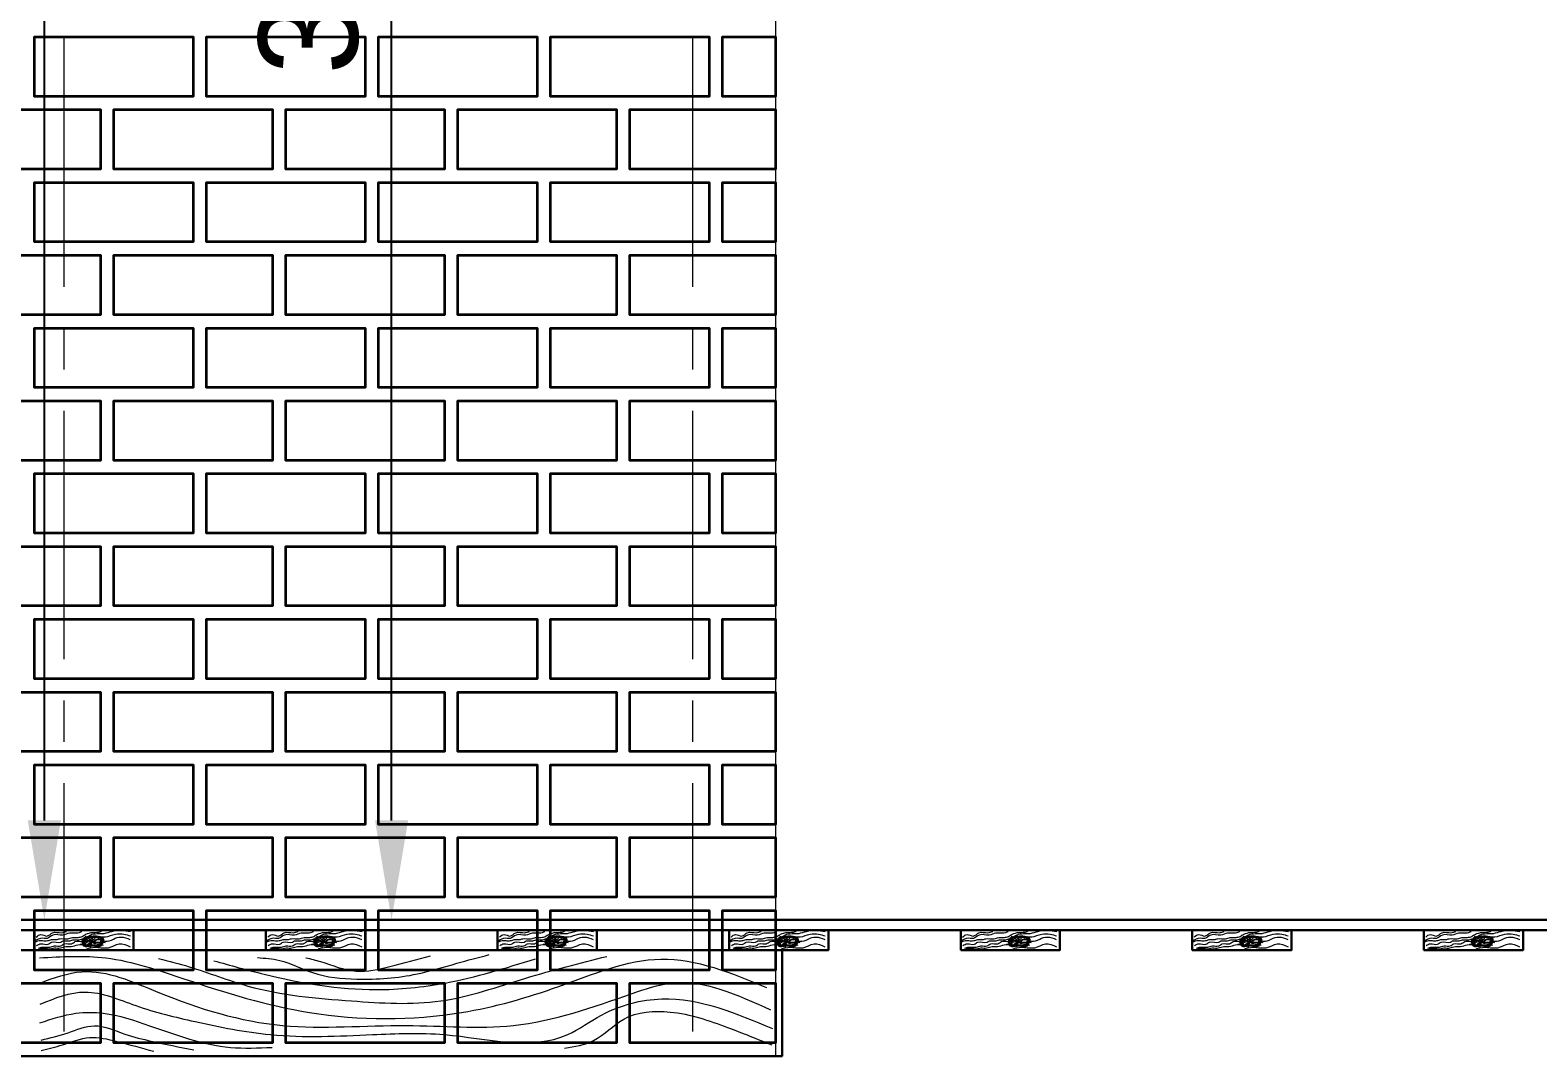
# Model space of a CAD drawing. Header units: millimetres. Extents: x 306212 to 393045, y -154783 to -111932.
# Drawn here: x 376877 to 379156, y -147356 to -145807 of the extents above; entities that cross this region are included whole.
import ezdxf

# ---------------------------------------------------------------- set-up
doc = ezdxf.new("R2010")
doc.units = ezdxf.units.MM
doc.linetypes.add('CENTER2', pattern=[1.125, 0.75, -0.125, 0.125, -0.125])
doc.layers.add('ahsap', color=222, linetype='Continuous', lineweight=13)
doc.layers.add('AKS', color=252, linetype='CENTER2')
doc.dimstyles.new('ISO-25', dxfattribs={"dimtxt": 100, "dimasz": 2.5, "dimexe": 1.25, "dimexo": 0.625, "dimtad": 1, "dimdec": 0, "dimtxsty": 'Standard', "dimcen": 2.5, "dimadec": 0, "dimazin": 0, "dimtfac": 1, "dimtdec": 0, "dimtmove": 0, "dimatfit": 3, "dimfxl": 0, "dimarcsym": 0})

# ---------------------------------------------------------------- blocks, each defined once
blk = doc.blocks.new('*D762')
at = {"layer": 'ahsap', "color": 0, "lineweight": -2}
for p, q in [((376093.2, -144221.4), (376898.7, -144221.4)), ((376898.4, -144371.4), (376898.4, -147001.4)), ((376093.2, -147151.4), (376898.7, -147151.4))]:
    blk.add_line(p, q, dxfattribs=at)
at = {"layer": 'ahsap', "color": 0}
for points in [[(376873.4, -144371.4), (376923.4, -144371.4), (376898.4, -144221.4)], [(376873.4, -147001.4), (376923.4, -147001.4), (376898.4, -147151.4)]]:
    blk.add_solid(points, dxfattribs=at)
at = {"layer": 'DEFPOINTS', "color": 0}
for p in [(376092.6, -144221.4), (376092.6, -147151.4), (376898.4, -147151.4)]:
    blk.add_point(p, dxfattribs=at)
at = {"layer": 'ahsap', "color": 0, "insert": (376773.4, -145686.4), "char_height": 150, "attachment_point": 5, "rotation": 90}
blk.add_mtext('2930', dxfattribs=at)
blk = doc.blocks.new('*D756')
at = {"layer": 'ahsap', "color": 0, "lineweight": -2}
for p, q in [((377422.6, -144151.4), (377423, -144151.4)), ((377423.2, -147001.4), (377423.2, -144301.4)), ((377422.6, -147151.4), (377423, -147151.4))]:
    blk.add_line(p, q, dxfattribs=at)
at = {"layer": 'ahsap', "color": 0}
for points in [[(377398.2, -144301.4), (377448.2, -144301.4), (377423.2, -144151.4)], [(377398.2, -147001.4), (377448.2, -147001.4), (377423.2, -147151.4)]]:
    blk.add_solid(points, dxfattribs=at)
at = {"layer": 'DEFPOINTS', "color": 0}
for p in [(377423.2, -144151.4), (377423.2, -144151.4), (377423.2, -147151.4)]:
    blk.add_point(p, dxfattribs=at)
at = {"layer": 'ahsap', "color": 0, "insert": (377298.2, -145651.4), "char_height": 150, "attachment_point": 5, "rotation": 90}
blk.add_mtext('3000', dxfattribs=at)

msp = doc.modelspace()

# ---------------------------------------------------------------- linework, layer by layer
at = {"layer": 'ahsap'}
msp.add_line((378003.4, -140959.9), (378003.4, -147357.4), dxfattribs=at)
at = {"layer": 'ahsap', "color": 26, "lineweight": 35}
for points in [[(377083.4, -145907.4), (376883.4, -145907.4), (376883.4, -145817.4), (377123.4, -145817.4), (377123.4, -145907.4), (377083.4, -145907.4)], [(377343.4, -145907.4), (377143.4, -145907.4), (377143.4, -145817.4), (377383.4, -145817.4), (377383.4, -145907.4), (377343.4, -145907.4)], [(377603.4, -145907.4), (377403.4, -145907.4), (377403.4, -145817.4), (377643.4, -145817.4), (377643.4, -145907.4), (377603.4, -145907.4)], [(377863.4, -145907.4), (377663.4, -145907.4), (377663.4, -145817.4), (377903.4, -145817.4), (377903.4, -145907.4), (377863.4, -145907.4)], [(378003.4, -145907.4), (377923.4, -145907.4), (377923.4, -145817.4), (378003.4, -145817.4), (378003.4, -145907.4), (378003.4, -145907.4)], [(376943.4, -146017.4), (376743.4, -146017.4), (376743.4, -145927.4), (376983.4, -145927.4), (376983.4, -146017.4), (376943.4, -146017.4)], [(377203.4, -146017.4), (377003.4, -146017.4), (377003.4, -145927.4), (377243.4, -145927.4), (377243.4, -146017.4), (377203.4, -146017.4)], [(377463.4, -146017.4), (377263.4, -146017.4), (377263.4, -145927.4), (377503.4, -145927.4), (377503.4, -146017.4), (377463.4, -146017.4)], [(377723.4, -146017.4), (377523.4, -146017.4), (377523.4, -145927.4), (377763.4, -145927.4), (377763.4, -146017.4), (377723.4, -146017.4)], [(378003.4, -146017.4), (377783.4, -146017.4), (377783.4, -145927.4), (378003.4, -145927.4), (378003.4, -146017.4), (378003.4, -146017.4)], [(377083.4, -146127.4), (376883.4, -146127.4), (376883.4, -146037.4), (377123.4, -146037.4), (377123.4, -146127.4), (377083.4, -146127.4)], [(377343.4, -146127.4), (377143.4, -146127.4), (377143.4, -146037.4), (377383.4, -146037.4), (377383.4, -146127.4), (377343.4, -146127.4)], [(377603.4, -146127.4), (377403.4, -146127.4), (377403.4, -146037.4), (377643.4, -146037.4), (377643.4, -146127.4), (377603.4, -146127.4)], [(377863.4, -146127.4), (377663.4, -146127.4), (377663.4, -146037.4), (377903.4, -146037.4), (377903.4, -146127.4), (377863.4, -146127.4)], [(378003.4, -146127.4), (377923.4, -146127.4), (377923.4, -146037.4), (378003.4, -146037.4), (378003.4, -146127.4), (378003.4, -146127.4)], [(376943.4, -146237.4), (376743.4, -146237.4), (376743.4, -146147.4), (376983.4, -146147.4), (376983.4, -146237.4), (376943.4, -146237.4)], [(377203.4, -146237.4), (377003.4, -146237.4), (377003.4, -146147.4), (377243.4, -146147.4), (377243.4, -146237.4), (377203.4, -146237.4)], [(377463.4, -146237.4), (377263.4, -146237.4), (377263.4, -146147.4), (377503.4, -146147.4), (377503.4, -146237.4), (377463.4, -146237.4)], [(377723.4, -146237.4), (377523.4, -146237.4), (377523.4, -146147.4), (377763.4, -146147.4), (377763.4, -146237.4), (377723.4, -146237.4)], [(378003.4, -146237.4), (377783.4, -146237.4), (377783.4, -146147.4), (378003.4, -146147.4), (378003.4, -146237.4), (378003.4, -146237.4)], [(377083.4, -146347.4), (376883.4, -146347.4), (376883.4, -146257.4), (377123.4, -146257.4), (377123.4, -146347.4), (377083.4, -146347.4)], [(377343.4, -146347.4), (377143.4, -146347.4), (377143.4, -146257.4), (377383.4, -146257.4), (377383.4, -146347.4), (377343.4, -146347.4)], [(377603.4, -146347.4), (377403.4, -146347.4), (377403.4, -146257.4), (377643.4, -146257.4), (377643.4, -146347.4), (377603.4, -146347.4)], [(377863.4, -146347.4), (377663.4, -146347.4), (377663.4, -146257.4), (377903.4, -146257.4), (377903.4, -146347.4), (377863.4, -146347.4)], [(378003.4, -146347.4), (377923.4, -146347.4), (377923.4, -146257.4), (378003.4, -146257.4), (378003.4, -146347.4), (378003.4, -146347.4)], [(376943.4, -146457.4), (376743.4, -146457.4), (376743.4, -146367.4), (376983.4, -146367.4), (376983.4, -146457.4), (376943.4, -146457.4)], [(377203.4, -146457.4), (377003.4, -146457.4), (377003.4, -146367.4), (377243.4, -146367.4), (377243.4, -146457.4), (377203.4, -146457.4)], [(377463.4, -146457.4), (377263.4, -146457.4), (377263.4, -146367.4), (377503.4, -146367.4), (377503.4, -146457.4), (377463.4, -146457.4)], [(377723.4, -146457.4), (377523.4, -146457.4), (377523.4, -146367.4), (377763.4, -146367.4), (377763.4, -146457.4), (377723.4, -146457.4)], [(378003.4, -146457.4), (377783.4, -146457.4), (377783.4, -146367.4), (378003.4, -146367.4), (378003.4, -146457.4), (378003.4, -146457.4)], [(377083.4, -146567.4), (376883.4, -146567.4), (376883.4, -146477.4), (377123.4, -146477.4), (377123.4, -146567.4), (377083.4, -146567.4)], [(377343.4, -146567.4), (377143.4, -146567.4), (377143.4, -146477.4), (377383.4, -146477.4), (377383.4, -146567.4), (377343.4, -146567.4)], [(377603.4, -146567.4), (377403.4, -146567.4), (377403.4, -146477.4), (377643.4, -146477.4), (377643.4, -146567.4), (377603.4, -146567.4)], [(377863.4, -146567.4), (377663.4, -146567.4), (377663.4, -146477.4), (377903.4, -146477.4), (377903.4, -146567.4), (377863.4, -146567.4)], [(378003.4, -146567.4), (377923.4, -146567.4), (377923.4, -146477.4), (378003.4, -146477.4), (378003.4, -146567.4), (378003.4, -146567.4)], [(376943.4, -146677.4), (376743.4, -146677.4), (376743.4, -146587.4), (376983.4, -146587.4), (376983.4, -146677.4), (376943.4, -146677.4)], [(377203.4, -146677.4), (377003.4, -146677.4), (377003.4, -146587.4), (377243.4, -146587.4), (377243.4, -146677.4), (377203.4, -146677.4)], [(377463.4, -146677.4), (377263.4, -146677.4), (377263.4, -146587.4), (377503.4, -146587.4), (377503.4, -146677.4), (377463.4, -146677.4)], [(377723.4, -146677.4), (377523.4, -146677.4), (377523.4, -146587.4), (377763.4, -146587.4), (377763.4, -146677.4), (377723.4, -146677.4)], [(378003.4, -146677.4), (377783.4, -146677.4), (377783.4, -146587.4), (378003.4, -146587.4), (378003.4, -146677.4), (378003.4, -146677.4)], [(377083.4, -146787.4), (376883.4, -146787.4), (376883.4, -146697.4), (377123.4, -146697.4), (377123.4, -146787.4), (377083.4, -146787.4)], [(377343.4, -146787.4), (377143.4, -146787.4), (377143.4, -146697.4), (377383.4, -146697.4), (377383.4, -146787.4), (377343.4, -146787.4)], [(377603.4, -146787.4), (377403.4, -146787.4), (377403.4, -146697.4), (377643.4, -146697.4), (377643.4, -146787.4), (377603.4, -146787.4)], [(377863.4, -146787.4), (377663.4, -146787.4), (377663.4, -146697.4), (377903.4, -146697.4), (377903.4, -146787.4), (377863.4, -146787.4)], [(378003.4, -146787.4), (377923.4, -146787.4), (377923.4, -146697.4), (378003.4, -146697.4), (378003.4, -146787.4), (378003.4, -146787.4)], [(376943.4, -146897.4), (376743.4, -146897.4), (376743.4, -146807.4), (376983.4, -146807.4), (376983.4, -146897.4), (376943.4, -146897.4)], [(377203.4, -146897.4), (377003.4, -146897.4), (377003.4, -146807.4), (377243.4, -146807.4), (377243.4, -146897.4), (377203.4, -146897.4)], [(377463.4, -146897.4), (377263.4, -146897.4), (377263.4, -146807.4), (377503.4, -146807.4), (377503.4, -146897.4), (377463.4, -146897.4)], [(377723.4, -146897.4), (377523.4, -146897.4), (377523.4, -146807.4), (377763.4, -146807.4), (377763.4, -146897.4), (377723.4, -146897.4)], [(378003.4, -146897.4), (377783.4, -146897.4), (377783.4, -146807.4), (378003.4, -146807.4), (378003.4, -146897.4), (378003.4, -146897.4)], [(377083.4, -147007.4), (376883.4, -147007.4), (376883.4, -146917.4), (377123.4, -146917.4), (377123.4, -147007.4), (377083.4, -147007.4)], [(377343.4, -147007.4), (377143.4, -147007.4), (377143.4, -146917.4), (377383.4, -146917.4), (377383.4, -147007.4), (377343.4, -147007.4)], [(377603.4, -147007.4), (377403.4, -147007.4), (377403.4, -146917.4), (377643.4, -146917.4), (377643.4, -147007.4), (377603.4, -147007.4)], [(377863.4, -147007.4), (377663.4, -147007.4), (377663.4, -146917.4), (377903.4, -146917.4), (377903.4, -147007.4), (377863.4, -147007.4)], [(378003.4, -147007.4), (377923.4, -147007.4), (377923.4, -146917.4), (378003.4, -146917.4), (378003.4, -147007.4), (378003.4, -147007.4)], [(376943.4, -147117.4), (376743.4, -147117.4), (376743.4, -147027.4), (376983.4, -147027.4), (376983.4, -147117.4), (376943.4, -147117.4)], [(377203.4, -147117.4), (377003.4, -147117.4), (377003.4, -147027.4), (377243.4, -147027.4), (377243.4, -147117.4), (377203.4, -147117.4)], [(377463.4, -147117.4), (377263.4, -147117.4), (377263.4, -147027.4), (377503.4, -147027.4), (377503.4, -147117.4), (377463.4, -147117.4)], [(377723.4, -147117.4), (377523.4, -147117.4), (377523.4, -147027.4), (377763.4, -147027.4), (377763.4, -147117.4), (377723.4, -147117.4)], [(378003.4, -147117.4), (377783.4, -147117.4), (377783.4, -147027.4), (378003.4, -147027.4), (378003.4, -147117.4), (378003.4, -147117.4)], [(377083.4, -147227.4), (376883.4, -147227.4), (376883.4, -147137.4), (377123.4, -147137.4), (377123.4, -147227.4), (377083.4, -147227.4)], [(377343.4, -147227.4), (377143.4, -147227.4), (377143.4, -147137.4), (377383.4, -147137.4), (377383.4, -147227.4), (377343.4, -147227.4)], [(377603.4, -147227.4), (377403.4, -147227.4), (377403.4, -147137.4), (377643.4, -147137.4), (377643.4, -147227.4), (377603.4, -147227.4)], [(377863.4, -147227.4), (377663.4, -147227.4), (377663.4, -147137.4), (377903.4, -147137.4), (377903.4, -147227.4), (377863.4, -147227.4)], [(378003.4, -147227.4), (377923.4, -147227.4), (377923.4, -147137.4), (378003.4, -147137.4), (378003.4, -147227.4), (378003.4, -147227.4)], [(376943.4, -147337.4), (376743.4, -147337.4), (376743.4, -147247.4), (376983.4, -147247.4), (376983.4, -147337.4), (376943.4, -147337.4)], [(377203.4, -147337.4), (377003.4, -147337.4), (377003.4, -147247.4), (377243.4, -147247.4), (377243.4, -147337.4), (377203.4, -147337.4)], [(377463.4, -147337.4), (377263.4, -147337.4), (377263.4, -147247.4), (377503.4, -147247.4), (377503.4, -147337.4), (377463.4, -147337.4)], [(377723.4, -147337.4), (377523.4, -147337.4), (377523.4, -147247.4), (377763.4, -147247.4), (377763.4, -147337.4), (377723.4, -147337.4)], [(378003.4, -147337.4), (377783.4, -147337.4), (377783.4, -147247.4), (378003.4, -147247.4), (378003.4, -147337.4), (378003.4, -147337.4)]]:
    msp.add_lwpolyline(points, dxfattribs=at)
at = {"layer": 'ahsap', "color": 46, "lineweight": 30}
for points in [[(385973.4, -147167.4), (385973.4, -147151.4), (374783.4, -147151.4), (374783.4, -147167.4), (374783.4, -147167.4), (385973.4, -147167.4)], [(376883.4, -147197.4), (376883.4, -147167.4), (377033.4, -147167.4), (377033.4, -147197.4), (376883.4, -147197.4)], [(377233.4, -147197.4), (377233.4, -147167.4), (377383.4, -147167.4), (377383.4, -147197.4), (377233.4, -147197.4)], [(377583.4, -147197.4), (377583.4, -147167.4), (377733.4, -147167.4), (377733.4, -147197.4), (377583.4, -147197.4)], [(377933.4, -147197.4), (377933.4, -147167.4), (378083.4, -147167.4), (378083.4, -147197.4), (377933.4, -147197.4)], [(378283.4, -147197.4), (378283.4, -147167.4), (378433.4, -147167.4), (378433.4, -147197.4), (378283.4, -147197.4)], [(378633.4, -147197.4), (378633.4, -147167.4), (378783.4, -147167.4), (378783.4, -147197.4), (378633.4, -147197.4)], [(378983.4, -147197.4), (378983.4, -147167.4), (379133.4, -147167.4), (379133.4, -147197.4), (378983.4, -147197.4)], [(374828.4, -147357.4), (374783.4, -147357.4), (374783.4, -147197.4), (377978.4, -147197.4), (378013.4, -147197.4), (378013.4, -147357.4), (377978.4, -147357.4), (374828.4, -147357.4)]]:
    msp.add_lwpolyline(points, dxfattribs=at)
at = {"layer": 'ahsap', "color": 62}
for points, knots in [([(376955.1, -147169.7), (376952.3, -147170.7), (376946.3, -147172.9), (376936.2, -147170.6), (376925.2, -147176.8), (376912.3, -147171.2), (376902.7, -147182.2), (376893.6, -147177), (376879.4, -147186.9), (376890.5, -147182.4), (376896.3, -147183.1), (376903, -147183.7), (376909.5, -147180.5), (376916, -147182.2), (376923.8, -147178.8), (376932.3, -147181.7), (376941.2, -147177.2), (376948.9, -147179), (376953.7, -147177.3), (376955.7, -147176.6), (376955.7, -147176.6), (376957.5, -147175.5), (376962.4, -147172.4), (376971.9, -147169.8), (376980.7, -147171), (376984.7, -147168.6), (376985.2, -147168.3)], [0, 0, 0, 0, 8.649495, 18.9481, 29.448578, 44.354251, 54.58503, 64.733867, 74.635228, 81.578894, 86.898862, 94.204333, 100.43687, 108.145888, 112.919729, 125.131968, 132.542597, 141.202226, 147.62514, 147.62514, 147.62514, 147.62514, 153.962632, 164.796896, 176.812519, 178.597775, 178.597775, 178.597775, 178.597775]), ([(376886.8, -147190.3), (376888.9, -147189.1), (376894.3, -147186.1), (376903.1, -147190.8), (376911.2, -147182.2), (376920.8, -147188.3), (376927.9, -147181.9), (376934.8, -147184.8), (376942.2, -147180.7), (376949.5, -147182.6), (376954.1, -147181), (376955.9, -147180.3), (376955.9, -147180.3), (376957.4, -147180), (376962, -147179), (376971.1, -147170.7), (376986.4, -147174), (377005.4, -147166.3), (377019, -147167.9), (377028.6, -147169)], [0, 0, 0, 0, 6.916449, 17.76382, 23.855728, 37.93912, 41.696469, 50.242965, 56.925375, 65.54134, 71.315329, 71.315329, 71.315329, 71.315329, 75.797404, 85.380944, 106.040347, 117.599403, 146.02527, 146.02527, 146.02527, 146.02527]), ([(377305.1, -147169.7), (377302.3, -147170.7), (377296.3, -147172.9), (377286.2, -147170.6), (377275.2, -147176.8), (377262.3, -147171.2), (377252.7, -147182.2), (377243.6, -147177), (377229.4, -147186.9), (377240.5, -147182.4), (377246.3, -147183.1), (377253, -147183.7), (377259.5, -147180.5), (377266, -147182.2), (377273.8, -147178.8), (377282.3, -147181.7), (377291.2, -147177.2), (377298.9, -147179), (377303.7, -147177.3), (377305.7, -147176.6), (377305.7, -147176.6), (377307.5, -147175.5), (377312.4, -147172.4), (377321.9, -147169.8), (377330.7, -147171), (377334.7, -147168.6), (377335.2, -147168.3)], [0, 0, 0, 0, 8.649495, 18.9481, 29.448578, 44.354251, 54.58503, 64.733867, 74.635228, 81.578894, 86.898862, 94.204333, 100.43687, 108.145888, 112.919729, 125.131968, 132.542597, 141.202226, 147.62514, 147.62514, 147.62514, 147.62514, 153.962632, 164.796896, 176.812519, 178.597775, 178.597775, 178.597775, 178.597775]), ([(377236.8, -147190.3), (377238.9, -147189.1), (377244.3, -147186.1), (377253.1, -147190.8), (377261.2, -147182.2), (377270.8, -147188.3), (377277.9, -147181.9), (377284.8, -147184.8), (377292.2, -147180.7), (377299.5, -147182.6), (377304.1, -147181), (377305.9, -147180.3), (377305.9, -147180.3), (377307.4, -147180), (377312, -147179), (377321.1, -147170.7), (377336.4, -147174), (377355.4, -147166.3), (377369, -147167.9), (377378.6, -147169)], [0, 0, 0, 0, 6.916449, 17.76382, 23.855728, 37.93912, 41.696469, 50.242965, 56.925375, 65.54134, 71.315329, 71.315329, 71.315329, 71.315329, 75.797404, 85.380944, 106.040347, 117.599403, 146.02527, 146.02527, 146.02527, 146.02527]), ([(377655.1, -147169.7), (377652.3, -147170.7), (377646.3, -147172.9), (377636.2, -147170.6), (377625.2, -147176.8), (377612.3, -147171.2), (377602.7, -147182.2), (377593.6, -147177), (377579.4, -147186.9), (377590.5, -147182.4), (377596.3, -147183.1), (377603, -147183.7), (377609.5, -147180.5), (377616, -147182.2), (377623.8, -147178.8), (377632.3, -147181.7), (377641.2, -147177.2), (377648.9, -147179), (377653.7, -147177.3), (377655.7, -147176.6), (377655.7, -147176.6), (377657.5, -147175.5), (377662.4, -147172.4), (377671.9, -147169.8), (377680.7, -147171), (377684.7, -147168.6), (377685.2, -147168.3)], [0, 0, 0, 0, 8.649495, 18.9481, 29.448578, 44.354251, 54.58503, 64.733867, 74.635228, 81.578894, 86.898862, 94.204333, 100.43687, 108.145888, 112.919729, 125.131968, 132.542597, 141.202226, 147.62514, 147.62514, 147.62514, 147.62514, 153.962632, 164.796896, 176.812519, 178.597775, 178.597775, 178.597775, 178.597775]), ([(377586.8, -147190.3), (377588.9, -147189.1), (377594.3, -147186.1), (377603.1, -147190.8), (377611.2, -147182.2), (377620.8, -147188.3), (377627.9, -147181.9), (377634.8, -147184.8), (377642.2, -147180.7), (377649.5, -147182.6), (377654.1, -147181), (377655.9, -147180.3), (377655.9, -147180.3), (377657.4, -147180), (377662, -147179), (377671.1, -147170.7), (377686.4, -147174), (377705.4, -147166.3), (377719, -147167.9), (377728.6, -147169)], [0, 0, 0, 0, 6.916449, 17.76382, 23.855728, 37.93912, 41.696469, 50.242965, 56.925375, 65.54134, 71.315329, 71.315329, 71.315329, 71.315329, 75.797404, 85.380944, 106.040347, 117.599403, 146.02527, 146.02527, 146.02527, 146.02527]), ([(378005.1, -147169.7), (378002.3, -147170.7), (377996.3, -147172.9), (377986.2, -147170.6), (377975.2, -147176.8), (377962.3, -147171.2), (377952.7, -147182.2), (377943.6, -147177), (377929.4, -147186.9), (377940.5, -147182.4), (377946.3, -147183.1), (377953, -147183.7), (377959.5, -147180.5), (377966, -147182.2), (377973.8, -147178.8), (377982.3, -147181.7), (377991.2, -147177.2), (377998.9, -147179), (378003.7, -147177.3), (378005.7, -147176.6), (378005.7, -147176.6), (378007.5, -147175.5), (378012.4, -147172.4), (378021.9, -147169.8), (378030.7, -147171), (378034.7, -147168.6), (378035.2, -147168.3)], [0, 0, 0, 0, 8.649495, 18.9481, 29.448578, 44.354251, 54.58503, 64.733867, 74.635228, 81.578894, 86.898862, 94.204333, 100.43687, 108.145888, 112.919729, 125.131968, 132.542597, 141.202226, 147.62514, 147.62514, 147.62514, 147.62514, 153.962632, 164.796896, 176.812519, 178.597775, 178.597775, 178.597775, 178.597775]), ([(377936.8, -147190.3), (377938.9, -147189.1), (377944.3, -147186.1), (377953.1, -147190.8), (377961.2, -147182.2), (377970.8, -147188.3), (377977.9, -147181.9), (377984.8, -147184.8), (377992.2, -147180.7), (377999.5, -147182.6), (378004.1, -147181), (378005.9, -147180.3), (378005.9, -147180.3), (378007.4, -147180), (378012, -147179), (378021.1, -147170.7), (378036.4, -147174), (378055.4, -147166.3), (378069, -147167.9), (378078.6, -147169)], [0, 0, 0, 0, 6.916449, 17.76382, 23.855728, 37.93912, 41.696469, 50.242965, 56.925375, 65.54134, 71.315329, 71.315329, 71.315329, 71.315329, 75.797404, 85.380944, 106.040347, 117.599403, 146.02527, 146.02527, 146.02527, 146.02527]), ([(378355.1, -147169.7), (378352.3, -147170.7), (378346.3, -147172.9), (378336.2, -147170.6), (378325.2, -147176.8), (378312.3, -147171.2), (378302.7, -147182.2), (378293.6, -147177), (378279.4, -147186.9), (378290.5, -147182.4), (378296.3, -147183.1), (378303, -147183.7), (378309.5, -147180.5), (378316, -147182.2), (378323.8, -147178.8), (378332.3, -147181.7), (378341.2, -147177.2), (378348.9, -147179), (378353.7, -147177.3), (378355.7, -147176.6), (378355.7, -147176.6), (378357.5, -147175.5), (378362.4, -147172.4), (378371.9, -147169.8), (378380.7, -147171), (378384.7, -147168.6), (378385.2, -147168.3)], [0, 0, 0, 0, 8.649495, 18.9481, 29.448578, 44.354251, 54.58503, 64.733867, 74.635228, 81.578894, 86.898862, 94.204333, 100.43687, 108.145888, 112.919729, 125.131968, 132.542597, 141.202226, 147.62514, 147.62514, 147.62514, 147.62514, 153.962632, 164.796896, 176.812519, 178.597775, 178.597775, 178.597775, 178.597775]), ([(378286.8, -147190.3), (378288.9, -147189.1), (378294.3, -147186.1), (378303.1, -147190.8), (378311.2, -147182.2), (378320.8, -147188.3), (378327.9, -147181.9), (378334.8, -147184.8), (378342.2, -147180.7), (378349.5, -147182.6), (378354.1, -147181), (378355.9, -147180.3), (378355.9, -147180.3), (378357.4, -147180), (378362, -147179), (378371.1, -147170.7), (378386.4, -147174), (378405.4, -147166.3), (378419, -147167.9), (378428.6, -147169)], [0, 0, 0, 0, 6.916449, 17.76382, 23.855728, 37.93912, 41.696469, 50.242965, 56.925375, 65.54134, 71.315329, 71.315329, 71.315329, 71.315329, 75.797404, 85.380944, 106.040347, 117.599403, 146.02527, 146.02527, 146.02527, 146.02527]), ([(378705.1, -147169.7), (378702.3, -147170.7), (378696.3, -147172.9), (378686.2, -147170.6), (378675.2, -147176.8), (378662.3, -147171.2), (378652.7, -147182.2), (378643.6, -147177), (378629.4, -147186.9), (378640.5, -147182.4), (378646.3, -147183.1), (378653, -147183.7), (378659.5, -147180.5), (378666, -147182.2), (378673.8, -147178.8), (378682.3, -147181.7), (378691.2, -147177.2), (378698.9, -147179), (378703.7, -147177.3), (378705.7, -147176.6), (378705.7, -147176.6), (378707.5, -147175.5), (378712.4, -147172.4), (378721.9, -147169.8), (378730.7, -147171), (378734.7, -147168.6), (378735.2, -147168.3)], [0, 0, 0, 0, 8.649495, 18.9481, 29.448578, 44.354251, 54.58503, 64.733867, 74.635228, 81.578894, 86.898862, 94.204333, 100.43687, 108.145888, 112.919729, 125.131968, 132.542597, 141.202226, 147.62514, 147.62514, 147.62514, 147.62514, 153.962632, 164.796896, 176.812519, 178.597775, 178.597775, 178.597775, 178.597775]), ([(378636.8, -147190.3), (378638.9, -147189.1), (378644.3, -147186.1), (378653.1, -147190.8), (378661.2, -147182.2), (378670.8, -147188.3), (378677.9, -147181.9), (378684.8, -147184.8), (378692.2, -147180.7), (378699.5, -147182.6), (378704.1, -147181), (378705.9, -147180.3), (378705.9, -147180.3), (378707.4, -147180), (378712, -147179), (378721.1, -147170.7), (378736.4, -147174), (378755.4, -147166.3), (378769, -147167.9), (378778.6, -147169)], [0, 0, 0, 0, 6.916449, 17.76382, 23.855728, 37.93912, 41.696469, 50.242965, 56.925375, 65.54134, 71.315329, 71.315329, 71.315329, 71.315329, 75.797404, 85.380944, 106.040347, 117.599403, 146.02527, 146.02527, 146.02527, 146.02527]), ([(379055.1, -147169.7), (379052.3, -147170.7), (379046.3, -147172.9), (379036.2, -147170.6), (379025.2, -147176.8), (379012.3, -147171.2), (379002.7, -147182.2), (378993.6, -147177), (378979.4, -147186.9), (378990.5, -147182.4), (378996.3, -147183.1), (379003, -147183.7), (379009.5, -147180.5), (379016, -147182.2), (379023.8, -147178.8), (379032.3, -147181.7), (379041.2, -147177.2), (379048.9, -147179), (379053.7, -147177.3), (379055.7, -147176.6), (379055.7, -147176.6), (379057.5, -147175.5), (379062.4, -147172.4), (379071.9, -147169.8), (379080.7, -147171), (379084.7, -147168.6), (379085.2, -147168.3)], [0, 0, 0, 0, 8.649495, 18.9481, 29.448578, 44.354251, 54.58503, 64.733867, 74.635228, 81.578894, 86.898862, 94.204333, 100.43687, 108.145888, 112.919729, 125.131968, 132.542597, 141.202226, 147.62514, 147.62514, 147.62514, 147.62514, 153.962632, 164.796896, 176.812519, 178.597775, 178.597775, 178.597775, 178.597775]), ([(378986.8, -147190.3), (378988.9, -147189.1), (378994.3, -147186.1), (379003.1, -147190.8), (379011.2, -147182.2), (379020.8, -147188.3), (379027.9, -147181.9), (379034.8, -147184.8), (379042.2, -147180.7), (379049.5, -147182.6), (379054.1, -147181), (379055.9, -147180.3), (379055.9, -147180.3), (379057.4, -147180), (379062, -147179), (379071.1, -147170.7), (379086.4, -147174), (379105.4, -147166.3), (379119, -147167.9), (379128.6, -147169)], [0, 0, 0, 0, 6.916449, 17.76382, 23.855728, 37.93912, 41.696469, 50.242965, 56.925375, 65.54134, 71.315329, 71.315329, 71.315329, 71.315329, 75.797404, 85.380944, 106.040347, 117.599403, 146.02527, 146.02527, 146.02527, 146.02527])]:
    msp.add_open_spline(points, degree=3, knots=knots, dxfattribs=at)
for points in [[(376886.3, -147177.7), (376893.2, -147173.7), (376902.2, -147176.1), (376910.9, -147171.1), (376924.4, -147171.1), (376931.8, -147169.1)], [(376889.6, -147194.5), (376895.7, -147192.8), (376906.8, -147192.8), (376914, -147190.9), (376923.3, -147190.9), (376928.8, -147187.7), (376939.5, -147187.7), (376945.2, -147184.4), (376956.7, -147184.4), (376966.8, -147181.7), (376974.6, -147177.2), (376990.8, -147177.2), (377005.8, -147173.2), (377018.6, -147173.2), (377028.4, -147175.8)], [(376891.1, -147194.8), (376895.9, -147194.3), (376901.1, -147194.8), (376905.1, -147195.3), (376913.8, -147194.1), (376922.7, -147194.1), (376931, -147191.9), (376939, -147191.9), (376948.9, -147189.2), (376960.7, -147189.2), (376973.9, -147184.1), (376979.2, -147181.1), (376990.3, -147184), (377002.8, -147180.7), (377014.4, -147177.6), (377027.8, -147181.2)], [(376970.5, -147184), (376967.5, -147184), (376963.8, -147181.8), (376959.7, -147182.9), (376954.9, -147181.6)], [(376955, -147184.5), (376957.8, -147179.7), (376969.4, -147176.6), (376980.2, -147176.6), (376988.4, -147181.4), (376987.1, -147186.1), (376984.3, -147191), (376970.1, -147191), (376957.7, -147191), (376955, -147184.5)], [(376956.5, -147184.4), (376959, -147180.1), (376969.6, -147177.2), (376979.4, -147177.2), (376986.9, -147181.6), (376985.7, -147185.9), (376983.2, -147190.3), (376970.2, -147190.3), (376958.9, -147190.3), (376956.5, -147184.4)], [(376957.9, -147184.3), (376960.2, -147180.3), (376969.7, -147177.8), (376978.7, -147177.8), (376985.5, -147181.7), (376984.4, -147185.6), (376982.1, -147189.6), (376970.3, -147189.6), (376960.1, -147189.6), (376957.9, -147184.3)], [(376959.1, -147184.3), (376961.2, -147180.7), (376969.9, -147178.3), (376978, -147178.3), (376984.2, -147181.9), (376983.3, -147185.5), (376981.1, -147189.1), (376970.4, -147189.1), (376961.1, -147189.1), (376959.1, -147184.3)], [(376969.6, -147183.2), (376968.2, -147181.8), (376966.4, -147179.9), (376964.3, -147179.9), (376962.9, -147177.8), (376959.9, -147177)], [(376971.1, -147183.5), (376970.8, -147182.3), (376971.3, -147180.3), (376970.6, -147179.2), (376970.1, -147177.2), (376970.6, -147175.3)], [(376971.1, -147183.5), (376972.3, -147181.3), (376974.9, -147179.8), (376975.5, -147177.5), (376976.8, -147175.3)], [(376971.1, -147183.5), (376974.4, -147182.6), (376977.6, -147180.7), (376980.6, -147179.9), (376981.5, -147178.5), (376984.2, -147176.9)], [(377236.3, -147177.7), (377243.2, -147173.7), (377252.2, -147176.1), (377260.9, -147171.1), (377274.4, -147171.1), (377281.8, -147169.1)], [(377239.6, -147194.5), (377245.7, -147192.8), (377256.8, -147192.8), (377264, -147190.9), (377273.3, -147190.9), (377278.8, -147187.7), (377289.5, -147187.7), (377295.2, -147184.4), (377306.7, -147184.4), (377316.8, -147181.7), (377324.6, -147177.2), (377340.8, -147177.2), (377355.8, -147173.2), (377368.6, -147173.2), (377378.4, -147175.8)], [(377241.1, -147194.8), (377245.9, -147194.3), (377251.1, -147194.8), (377255.1, -147195.3), (377263.8, -147194.1), (377272.7, -147194.1), (377281, -147191.9), (377289, -147191.9), (377298.9, -147189.2), (377310.7, -147189.2), (377323.9, -147184.1), (377329.2, -147181.1), (377340.3, -147184), (377352.8, -147180.7), (377364.4, -147177.6), (377377.8, -147181.2)], [(377320.5, -147184), (377317.5, -147184), (377313.8, -147181.8), (377309.7, -147182.9), (377304.9, -147181.6)], [(377305, -147184.5), (377307.8, -147179.7), (377319.4, -147176.6), (377330.2, -147176.6), (377338.4, -147181.4), (377337.1, -147186.1), (377334.3, -147191), (377320.1, -147191), (377307.7, -147191), (377305, -147184.5)], [(377306.5, -147184.4), (377309, -147180.1), (377319.6, -147177.2), (377329.4, -147177.2), (377336.9, -147181.6), (377335.7, -147185.9), (377333.2, -147190.3), (377320.2, -147190.3), (377308.9, -147190.3), (377306.5, -147184.4)], [(377307.9, -147184.3), (377310.2, -147180.3), (377319.7, -147177.8), (377328.7, -147177.8), (377335.5, -147181.7), (377334.4, -147185.6), (377332.1, -147189.6), (377320.3, -147189.6), (377310.1, -147189.6), (377307.9, -147184.3)], [(377309.1, -147184.3), (377311.2, -147180.7), (377319.9, -147178.3), (377328, -147178.3), (377334.2, -147181.9), (377333.3, -147185.5), (377331.1, -147189.1), (377320.4, -147189.1), (377311.1, -147189.1), (377309.1, -147184.3)], [(377319.6, -147183.2), (377318.2, -147181.8), (377316.4, -147179.9), (377314.3, -147179.9), (377312.9, -147177.8), (377309.9, -147177)], [(377321.1, -147183.5), (377320.8, -147182.3), (377321.3, -147180.3), (377320.6, -147179.2), (377320.1, -147177.2), (377320.6, -147175.3)], [(377321.1, -147183.5), (377322.3, -147181.3), (377324.9, -147179.8), (377325.5, -147177.5), (377326.8, -147175.3)], [(377321.1, -147183.5), (377324.4, -147182.6), (377327.6, -147180.7), (377330.6, -147179.9), (377331.5, -147178.5), (377334.2, -147176.9)], [(377586.3, -147177.7), (377593.2, -147173.7), (377602.2, -147176.1), (377610.9, -147171.1), (377624.4, -147171.1), (377631.8, -147169.1)], [(377589.6, -147194.5), (377595.7, -147192.8), (377606.8, -147192.8), (377614, -147190.9), (377623.3, -147190.9), (377628.8, -147187.7), (377639.5, -147187.7), (377645.2, -147184.4), (377656.7, -147184.4), (377666.8, -147181.7), (377674.6, -147177.2), (377690.8, -147177.2), (377705.8, -147173.2), (377718.6, -147173.2), (377728.4, -147175.8)], [(377591.1, -147194.8), (377595.9, -147194.3), (377601.1, -147194.8), (377605.1, -147195.3), (377613.8, -147194.1), (377622.7, -147194.1), (377631, -147191.9), (377639, -147191.9), (377648.9, -147189.2), (377660.7, -147189.2), (377673.9, -147184.1), (377679.2, -147181.1), (377690.3, -147184), (377702.8, -147180.7), (377714.4, -147177.6), (377727.8, -147181.2)], [(377670.5, -147184), (377667.5, -147184), (377663.8, -147181.8), (377659.7, -147182.9), (377654.9, -147181.6)], [(377655, -147184.5), (377657.8, -147179.7), (377669.4, -147176.6), (377680.2, -147176.6), (377688.4, -147181.4), (377687.1, -147186.1), (377684.3, -147191), (377670.1, -147191), (377657.7, -147191), (377655, -147184.5)], [(377656.5, -147184.4), (377659, -147180.1), (377669.6, -147177.2), (377679.4, -147177.2), (377686.9, -147181.6), (377685.7, -147185.9), (377683.2, -147190.3), (377670.2, -147190.3), (377658.9, -147190.3), (377656.5, -147184.4)], [(377657.9, -147184.3), (377660.2, -147180.3), (377669.7, -147177.8), (377678.7, -147177.8), (377685.5, -147181.7), (377684.4, -147185.6), (377682.1, -147189.6), (377670.3, -147189.6), (377660.1, -147189.6), (377657.9, -147184.3)], [(377659.1, -147184.3), (377661.2, -147180.7), (377669.9, -147178.3), (377678, -147178.3), (377684.2, -147181.9), (377683.3, -147185.5), (377681.1, -147189.1), (377670.4, -147189.1), (377661.1, -147189.1), (377659.1, -147184.3)], [(377669.6, -147183.2), (377668.2, -147181.8), (377666.4, -147179.9), (377664.3, -147179.9), (377662.9, -147177.8), (377659.9, -147177)], [(377671.1, -147183.5), (377670.8, -147182.3), (377671.3, -147180.3), (377670.6, -147179.2), (377670.1, -147177.2), (377670.6, -147175.3)], [(377671.1, -147183.5), (377672.3, -147181.3), (377674.9, -147179.8), (377675.5, -147177.5), (377676.8, -147175.3)], [(377671.1, -147183.5), (377674.4, -147182.6), (377677.6, -147180.7), (377680.6, -147179.9), (377681.5, -147178.5), (377684.2, -147176.9)], [(377936.3, -147177.7), (377943.2, -147173.7), (377952.2, -147176.1), (377960.9, -147171.1), (377974.4, -147171.1), (377981.8, -147169.1)], [(377939.6, -147194.5), (377945.7, -147192.8), (377956.8, -147192.8), (377964, -147190.9), (377973.3, -147190.9), (377978.8, -147187.7), (377989.5, -147187.7), (377995.2, -147184.4), (378006.7, -147184.4), (378016.8, -147181.7), (378024.6, -147177.2), (378040.8, -147177.2), (378055.8, -147173.2), (378068.6, -147173.2), (378078.4, -147175.8)], [(377941.1, -147194.8), (377945.9, -147194.3), (377951.1, -147194.8), (377955.1, -147195.3), (377963.8, -147194.1), (377972.7, -147194.1), (377981, -147191.9), (377989, -147191.9), (377998.9, -147189.2), (378010.7, -147189.2), (378023.9, -147184.1), (378029.2, -147181.1), (378040.3, -147184), (378052.8, -147180.7), (378064.4, -147177.6), (378077.8, -147181.2)], [(378020.5, -147184), (378017.5, -147184), (378013.8, -147181.8), (378009.7, -147182.9), (378004.9, -147181.6)], [(378005, -147184.5), (378007.8, -147179.7), (378019.4, -147176.6), (378030.2, -147176.6), (378038.4, -147181.4), (378037.1, -147186.1), (378034.3, -147191), (378020.1, -147191), (378007.7, -147191), (378005, -147184.5)], [(378006.5, -147184.4), (378009, -147180.1), (378019.6, -147177.2), (378029.4, -147177.2), (378036.9, -147181.6), (378035.7, -147185.9), (378033.2, -147190.3), (378020.2, -147190.3), (378008.9, -147190.3), (378006.5, -147184.4)], [(378007.9, -147184.3), (378010.2, -147180.3), (378019.7, -147177.8), (378028.7, -147177.8), (378035.5, -147181.7), (378034.4, -147185.6), (378032.1, -147189.6), (378020.3, -147189.6), (378010.1, -147189.6), (378007.9, -147184.3)], [(378009.1, -147184.3), (378011.2, -147180.7), (378019.9, -147178.3), (378028, -147178.3), (378034.2, -147181.9), (378033.3, -147185.5), (378031.1, -147189.1), (378020.4, -147189.1), (378011.1, -147189.1), (378009.1, -147184.3)], [(378019.6, -147183.2), (378018.2, -147181.8), (378016.4, -147179.9), (378014.3, -147179.9), (378012.9, -147177.8), (378009.9, -147177)], [(378021.1, -147183.5), (378020.8, -147182.3), (378021.3, -147180.3), (378020.6, -147179.2), (378020.1, -147177.2), (378020.6, -147175.3)], [(378021.1, -147183.5), (378022.3, -147181.3), (378024.9, -147179.8), (378025.5, -147177.5), (378026.8, -147175.3)], [(378021.1, -147183.5), (378024.4, -147182.6), (378027.6, -147180.7), (378030.6, -147179.9), (378031.5, -147178.5), (378034.2, -147176.9)], [(378286.3, -147177.7), (378293.2, -147173.7), (378302.2, -147176.1), (378310.9, -147171.1), (378324.4, -147171.1), (378331.8, -147169.1)], [(378289.6, -147194.5), (378295.7, -147192.8), (378306.8, -147192.8), (378314, -147190.9), (378323.3, -147190.9), (378328.8, -147187.7), (378339.5, -147187.7), (378345.2, -147184.4), (378356.7, -147184.4), (378366.8, -147181.7), (378374.6, -147177.2), (378390.8, -147177.2), (378405.8, -147173.2), (378418.6, -147173.2), (378428.4, -147175.8)], [(378291.1, -147194.8), (378295.9, -147194.3), (378301.1, -147194.8), (378305.1, -147195.3), (378313.8, -147194.1), (378322.7, -147194.1), (378331, -147191.9), (378339, -147191.9), (378348.9, -147189.2), (378360.7, -147189.2), (378373.9, -147184.1), (378379.2, -147181.1), (378390.3, -147184), (378402.8, -147180.7), (378414.4, -147177.6), (378427.8, -147181.2)], [(378370.5, -147184), (378367.5, -147184), (378363.8, -147181.8), (378359.7, -147182.9), (378354.9, -147181.6)], [(378355, -147184.5), (378357.8, -147179.7), (378369.4, -147176.6), (378380.2, -147176.6), (378388.4, -147181.4), (378387.1, -147186.1), (378384.3, -147191), (378370.1, -147191), (378357.7, -147191), (378355, -147184.5)], [(378356.5, -147184.4), (378359, -147180.1), (378369.6, -147177.2), (378379.4, -147177.2), (378386.9, -147181.6), (378385.7, -147185.9), (378383.2, -147190.3), (378370.2, -147190.3), (378358.9, -147190.3), (378356.5, -147184.4)], [(378357.9, -147184.3), (378360.2, -147180.3), (378369.7, -147177.8), (378378.7, -147177.8), (378385.5, -147181.7), (378384.4, -147185.6), (378382.1, -147189.6), (378370.3, -147189.6), (378360.1, -147189.6), (378357.9, -147184.3)], [(378359.1, -147184.3), (378361.2, -147180.7), (378369.9, -147178.3), (378378, -147178.3), (378384.2, -147181.9), (378383.3, -147185.5), (378381.1, -147189.1), (378370.4, -147189.1), (378361.1, -147189.1), (378359.1, -147184.3)], [(378369.6, -147183.2), (378368.2, -147181.8), (378366.4, -147179.9), (378364.3, -147179.9), (378362.9, -147177.8), (378359.9, -147177)], [(378371.1, -147183.5), (378370.8, -147182.3), (378371.3, -147180.3), (378370.6, -147179.2), (378370.1, -147177.2), (378370.6, -147175.3)], [(378371.1, -147183.5), (378372.3, -147181.3), (378374.9, -147179.8), (378375.5, -147177.5), (378376.8, -147175.3)], [(378371.1, -147183.5), (378374.4, -147182.6), (378377.6, -147180.7), (378380.6, -147179.9), (378381.5, -147178.5), (378384.2, -147176.9)], [(378636.3, -147177.7), (378643.2, -147173.7), (378652.2, -147176.1), (378660.9, -147171.1), (378674.4, -147171.1), (378681.8, -147169.1)], [(378639.6, -147194.5), (378645.7, -147192.8), (378656.8, -147192.8), (378664, -147190.9), (378673.3, -147190.9), (378678.8, -147187.7), (378689.5, -147187.7), (378695.2, -147184.4), (378706.7, -147184.4), (378716.8, -147181.7), (378724.6, -147177.2), (378740.8, -147177.2), (378755.8, -147173.2), (378768.6, -147173.2), (378778.4, -147175.8)], [(378641.1, -147194.8), (378645.9, -147194.3), (378651.1, -147194.8), (378655.1, -147195.3), (378663.8, -147194.1), (378672.7, -147194.1), (378681, -147191.9), (378689, -147191.9), (378698.9, -147189.2), (378710.7, -147189.2), (378723.9, -147184.1), (378729.2, -147181.1), (378740.3, -147184), (378752.8, -147180.7), (378764.4, -147177.6), (378777.8, -147181.2)], [(378720.5, -147184), (378717.5, -147184), (378713.8, -147181.8), (378709.7, -147182.9), (378704.9, -147181.6)], [(378705, -147184.5), (378707.8, -147179.7), (378719.4, -147176.6), (378730.2, -147176.6), (378738.4, -147181.4), (378737.1, -147186.1), (378734.3, -147191), (378720.1, -147191), (378707.7, -147191), (378705, -147184.5)], [(378706.5, -147184.4), (378709, -147180.1), (378719.6, -147177.2), (378729.4, -147177.2), (378736.9, -147181.6), (378735.7, -147185.9), (378733.2, -147190.3), (378720.2, -147190.3), (378708.9, -147190.3), (378706.5, -147184.4)], [(378707.9, -147184.3), (378710.2, -147180.3), (378719.7, -147177.8), (378728.7, -147177.8), (378735.5, -147181.7), (378734.4, -147185.6), (378732.1, -147189.6), (378720.3, -147189.6), (378710.1, -147189.6), (378707.9, -147184.3)], [(378709.1, -147184.3), (378711.2, -147180.7), (378719.9, -147178.3), (378728, -147178.3), (378734.2, -147181.9), (378733.3, -147185.5), (378731.1, -147189.1), (378720.4, -147189.1), (378711.1, -147189.1), (378709.1, -147184.3)], [(378719.6, -147183.2), (378718.2, -147181.8), (378716.4, -147179.9), (378714.3, -147179.9), (378712.9, -147177.8), (378709.9, -147177)], [(378721.1, -147183.5), (378720.8, -147182.3), (378721.3, -147180.3), (378720.6, -147179.2), (378720.1, -147177.2), (378720.6, -147175.3)], [(378721.1, -147183.5), (378722.3, -147181.3), (378724.9, -147179.8), (378725.5, -147177.5), (378726.8, -147175.3)], [(378721.1, -147183.5), (378724.4, -147182.6), (378727.6, -147180.7), (378730.6, -147179.9), (378731.5, -147178.5), (378734.2, -147176.9)], [(378986.3, -147177.7), (378993.2, -147173.7), (379002.2, -147176.1), (379010.9, -147171.1), (379024.4, -147171.1), (379031.8, -147169.1)], [(378989.6, -147194.5), (378995.7, -147192.8), (379006.8, -147192.8), (379014, -147190.9), (379023.3, -147190.9), (379028.8, -147187.7), (379039.5, -147187.7), (379045.2, -147184.4), (379056.7, -147184.4), (379066.8, -147181.7), (379074.6, -147177.2), (379090.8, -147177.2), (379105.8, -147173.2), (379118.6, -147173.2), (379128.4, -147175.8)], [(378991.1, -147194.8), (378995.9, -147194.3), (379001.1, -147194.8), (379005.1, -147195.3), (379013.8, -147194.1), (379022.7, -147194.1), (379031, -147191.9), (379039, -147191.9), (379048.9, -147189.2), (379060.7, -147189.2), (379073.9, -147184.1), (379079.2, -147181.1), (379090.3, -147184), (379102.8, -147180.7), (379114.4, -147177.6), (379127.8, -147181.2)], [(379070.5, -147184), (379067.5, -147184), (379063.8, -147181.8), (379059.7, -147182.9), (379054.9, -147181.6)], [(379055, -147184.5), (379057.8, -147179.7), (379069.4, -147176.6), (379080.2, -147176.6), (379088.4, -147181.4), (379087.1, -147186.1), (379084.3, -147191), (379070.1, -147191), (379057.7, -147191), (379055, -147184.5)], [(379056.5, -147184.4), (379059, -147180.1), (379069.6, -147177.2), (379079.4, -147177.2), (379086.9, -147181.6), (379085.7, -147185.9), (379083.2, -147190.3), (379070.2, -147190.3), (379058.9, -147190.3), (379056.5, -147184.4)], [(379057.9, -147184.3), (379060.2, -147180.3), (379069.7, -147177.8), (379078.7, -147177.8), (379085.5, -147181.7), (379084.4, -147185.6), (379082.1, -147189.6), (379070.3, -147189.6), (379060.1, -147189.6), (379057.9, -147184.3)], [(379059.1, -147184.3), (379061.2, -147180.7), (379069.9, -147178.3), (379078, -147178.3), (379084.2, -147181.9), (379083.3, -147185.5), (379081.1, -147189.1), (379070.4, -147189.1), (379061.1, -147189.1), (379059.1, -147184.3)], [(379069.6, -147183.2), (379068.2, -147181.8), (379066.4, -147179.9), (379064.3, -147179.9), (379062.9, -147177.8), (379059.9, -147177)], [(379071.1, -147183.5), (379070.8, -147182.3), (379071.3, -147180.3), (379070.6, -147179.2), (379070.1, -147177.2), (379070.6, -147175.3)], [(379071.1, -147183.5), (379072.3, -147181.3), (379074.9, -147179.8), (379075.5, -147177.5), (379076.8, -147175.3)], [(379071.1, -147183.5), (379074.4, -147182.6), (379077.6, -147180.7), (379080.6, -147179.9), (379081.5, -147178.5), (379084.2, -147176.9)], [(376970.5, -147184), (376969.9, -147184.6), (376967.5, -147185.2), (376963.6, -147185.2), (376961, -147186.7), (376952.4, -147189)], [(376970.7, -147184.5), (376970.4, -147184.9), (376968, -147186.4), (376964.6, -147188.3), (376963.1, -147189.8), (376960.3, -147192.6)], [(376962.6, -147195.2), (376968.1, -147193.7), (376983.7, -147193.7), (376995.2, -147193.7), (377011.7, -147188), (377028.1, -147192.4)], [(376970.9, -147184.9), (376970.8, -147185.4), (376969.8, -147187.1), (376968.6, -147189.2), (376968, -147191.6), (376968, -147193.7)], [(376971, -147183.9), (376971.1, -147184.1), (376971.7, -147184.9), (376972.9, -147186.5), (376976.2, -147187.4), (376980.7, -147188), (376987.3, -147189.7)], [(376971.1, -147183.5), (376974.3, -147185.3), (376978, -147185.3), (376983.3, -147185.3), (376987.9, -147185.3), (376990.1, -147185.9)], [(377320.5, -147184), (377319.9, -147184.6), (377317.5, -147185.2), (377313.6, -147185.2), (377311, -147186.7), (377302.4, -147189)], [(377320.7, -147184.5), (377320.4, -147184.9), (377318, -147186.4), (377314.6, -147188.3), (377313.1, -147189.8), (377310.3, -147192.6)], [(377312.6, -147195.2), (377318.1, -147193.7), (377333.7, -147193.7), (377345.2, -147193.7), (377361.7, -147188), (377378.1, -147192.4)], [(377320.9, -147184.9), (377320.8, -147185.4), (377319.8, -147187.1), (377318.6, -147189.2), (377318, -147191.6), (377318, -147193.7)], [(377321, -147183.9), (377321.1, -147184.1), (377321.7, -147184.9), (377322.9, -147186.5), (377326.2, -147187.4), (377330.7, -147188), (377337.3, -147189.7)], [(377321.1, -147183.5), (377324.3, -147185.3), (377328, -147185.3), (377333.3, -147185.3), (377337.9, -147185.3), (377340.1, -147185.9)], [(377670.5, -147184), (377669.9, -147184.6), (377667.5, -147185.2), (377663.6, -147185.2), (377661, -147186.7), (377652.4, -147189)], [(377670.7, -147184.5), (377670.4, -147184.9), (377668, -147186.4), (377664.6, -147188.3), (377663.1, -147189.8), (377660.3, -147192.6)], [(377662.6, -147195.2), (377668.1, -147193.7), (377683.7, -147193.7), (377695.2, -147193.7), (377711.7, -147188), (377728.1, -147192.4)], [(377670.9, -147184.9), (377670.8, -147185.4), (377669.8, -147187.1), (377668.6, -147189.2), (377668, -147191.6), (377668, -147193.7)], [(377671, -147183.9), (377671.1, -147184.1), (377671.7, -147184.9), (377672.9, -147186.5), (377676.2, -147187.4), (377680.7, -147188), (377687.3, -147189.7)], [(377671.1, -147183.5), (377674.3, -147185.3), (377678, -147185.3), (377683.3, -147185.3), (377687.9, -147185.3), (377690.1, -147185.9)], [(378020.5, -147184), (378019.9, -147184.6), (378017.5, -147185.2), (378013.6, -147185.2), (378011, -147186.7), (378002.4, -147189)], [(378020.7, -147184.5), (378020.4, -147184.9), (378018, -147186.4), (378014.6, -147188.3), (378013.1, -147189.8), (378010.3, -147192.6)], [(378012.6, -147195.2), (378018.1, -147193.7), (378033.7, -147193.7), (378045.2, -147193.7), (378061.7, -147188), (378078.1, -147192.4)], [(378020.9, -147184.9), (378020.8, -147185.4), (378019.8, -147187.1), (378018.6, -147189.2), (378018, -147191.6), (378018, -147193.7)], [(378021, -147183.9), (378021.1, -147184.1), (378021.7, -147184.9), (378022.9, -147186.5), (378026.2, -147187.4), (378030.7, -147188), (378037.3, -147189.7)], [(378021.1, -147183.5), (378024.3, -147185.3), (378028, -147185.3), (378033.3, -147185.3), (378037.9, -147185.3), (378040.1, -147185.9)], [(378370.5, -147184), (378369.9, -147184.6), (378367.5, -147185.2), (378363.6, -147185.2), (378361, -147186.7), (378352.4, -147189)], [(378370.7, -147184.5), (378370.4, -147184.9), (378368, -147186.4), (378364.6, -147188.3), (378363.1, -147189.8), (378360.3, -147192.6)], [(378362.6, -147195.2), (378368.1, -147193.7), (378383.7, -147193.7), (378395.2, -147193.7), (378411.7, -147188), (378428.1, -147192.4)], [(378370.9, -147184.9), (378370.8, -147185.4), (378369.8, -147187.1), (378368.6, -147189.2), (378368, -147191.6), (378368, -147193.7)], [(378371, -147183.9), (378371.1, -147184.1), (378371.7, -147184.9), (378372.9, -147186.5), (378376.2, -147187.4), (378380.7, -147188), (378387.3, -147189.7)], [(378371.1, -147183.5), (378374.3, -147185.3), (378378, -147185.3), (378383.3, -147185.3), (378387.9, -147185.3), (378390.1, -147185.9)], [(378720.5, -147184), (378719.9, -147184.6), (378717.5, -147185.2), (378713.6, -147185.2), (378711, -147186.7), (378702.4, -147189)], [(378720.7, -147184.5), (378720.4, -147184.9), (378718, -147186.4), (378714.6, -147188.3), (378713.1, -147189.8), (378710.3, -147192.6)], [(378712.6, -147195.2), (378718.1, -147193.7), (378733.7, -147193.7), (378745.2, -147193.7), (378761.7, -147188), (378778.1, -147192.4)], [(378720.9, -147184.9), (378720.8, -147185.4), (378719.8, -147187.1), (378718.6, -147189.2), (378718, -147191.6), (378718, -147193.7)], [(378721, -147183.9), (378721.1, -147184.1), (378721.7, -147184.9), (378722.9, -147186.5), (378726.2, -147187.4), (378730.7, -147188), (378737.3, -147189.7)], [(378721.1, -147183.5), (378724.3, -147185.3), (378728, -147185.3), (378733.3, -147185.3), (378737.9, -147185.3), (378740.1, -147185.9)], [(379070.5, -147184), (379069.9, -147184.6), (379067.5, -147185.2), (379063.6, -147185.2), (379061, -147186.7), (379052.4, -147189)], [(379070.7, -147184.5), (379070.4, -147184.9), (379068, -147186.4), (379064.6, -147188.3), (379063.1, -147189.8), (379060.3, -147192.6)], [(379062.6, -147195.2), (379068.1, -147193.7), (379083.7, -147193.7), (379095.2, -147193.7), (379111.7, -147188), (379128.1, -147192.4)], [(379070.9, -147184.9), (379070.8, -147185.4), (379069.8, -147187.1), (379068.6, -147189.2), (379068, -147191.6), (379068, -147193.7)], [(379071, -147183.9), (379071.1, -147184.1), (379071.7, -147184.9), (379072.9, -147186.5), (379076.2, -147187.4), (379080.7, -147188), (379087.3, -147189.7)], [(379071.1, -147183.5), (379074.3, -147185.3), (379078, -147185.3), (379083.3, -147185.3), (379087.9, -147185.3), (379090.1, -147185.9)]]:
    msp.add_spline(points, degree=3, dxfattribs=at)
at = {"layer": 'ahsap', "color": 46}
for points in [[(377220.4, -147208.7), (377254.1, -147212.9), (377303.6, -147231.4), (377370.9, -147241.1), (377462.2, -147233.3), (377522, -147217.3), (377570.7, -147204.2)], [(376890.9, -147209.1), (376991.3, -147209.1), (377110.6, -147241.1), (377299.2, -147291.6), (377529, -147291.6), (377675.8, -147252.3), (377830.2, -147210.9), (377990, -147253.7)], [(376891.4, -147247.1), (376955.2, -147230), (377070, -147260.8), (377258.2, -147311.2), (377445.8, -147311.2), (377607.3, -147311.2), (377786.7, -147263.1), (377845.6, -147247.3), (377995.9, -147287.6)], [(377071.1, -147210.1), (377117.4, -147222.5), (377206.1, -147251.6), (377362.8, -147274.1), (377497.5, -147274.1), (377626, -147239.7), (377748.8, -147206.8)], [(377154.4, -147213.3), (377230.7, -147233.8), (377400.2, -147257), (377504.1, -147247.1), (377641, -147210.4)], [(377293.7, -147208.8), (377315.9, -147214.7), (377369.5, -147229.1), (377420.8, -147222.2), (377482, -147205.8)], [(376892.1, -147278.9), (376959.9, -147260.7), (377036.6, -147281.2), (377126.2, -147305.3), (377240, -147325), (377394.2, -147325), (377503.3, -147325), (377689.5, -147325), (377740.6, -147295.5), (377831.7, -147271.1), (377999.2, -147316)], [(376891.7, -147307.4), (376946.1, -147292.8), (376987.5, -147292.8), (377057.3, -147311.5), (377179.6, -147344.3), (377242.7, -147344.3)], [(377684.8, -147345.6), (377728.6, -147333.9), (377774.1, -147301.6), (377844.2, -147290.9), (377931.1, -147314.2), (377998, -147340.6)], [(376893.5, -147333.2), (376934.4, -147322.2), (376973.8, -147311.7), (377020.2, -147324.2), (377060.1, -147334.9), (377124.6, -147348.2)], [(376893.4, -147349.1), (376926, -147340.4), (376966.7, -147329.5), (377007.9, -147335.2), (377064, -147350.2)]]:
    msp.add_spline(points, degree=3, dxfattribs=at)
at = {"layer": 'AKS', "lineweight": 5, "ltscale": 500}
for p, q in [((376928.4, -150695.1), (376928.4, -140571.2)), ((377878.4, -150695.1), (377878.4, -140571.2))]:
    msp.add_line(p, q, dxfattribs=at)

# ---------------------------------------------------------------- dimensions: what is measured, and where the dimension line sits
at = {"layer": 'ahsap', "color": 2}
for base, p1, p2, picture, middle in [((377423.2, -144151.4), (377423.2, -147151.4), (377423.2, -144151.4), '*D756', (377298.2, -145651.4)), ((376898.4, -147151.4), (376092.6, -144221.4), (376092.6, -147151.4), '*D762', (376773.4, -145686.4))]:
    dim = msp.add_linear_dim(base=base, p1=p1, p2=p2, angle=90, dimstyle='ISO-25', override={"dimtxt": 150, "dimasz": 150, "dimexe": 0.25, "dimgap": 50, "dimdle": 0.25, "dimfxl": 0.25}, dxfattribs=at)
    dim.commit()
    dim.dimension.update_dxf_attribs({"geometry": picture, "text_midpoint": middle})

doc.saveas('drawing.dxf')
